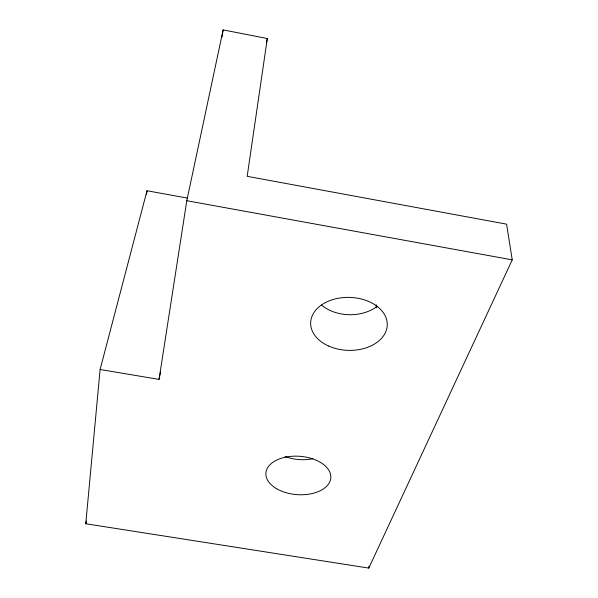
<?xml version="1.0" encoding="UTF-8"?>
<svg xmlns="http://www.w3.org/2000/svg" width="598" height="598" viewBox="0 0 598 598"><rect width="100%" height="100%" fill="white"/><g stroke="black" fill="none" stroke-linecap="round" stroke-linejoin="round"><path stroke-width="0.9" d="M100.105 369.497L159.046 379.409L186.8 200.711L223.129 29.9L267.306 38.511L247.176 176.328L506.596 224.16L512.232 259.861L368.794 568.1L85.768 523.751L100.105 369.497L147.011 190.747L187.271 198.073M146.57 194.44L147.011 190.747M221.925 37.278L223.129 29.9M266.402 43.078L267.306 38.511M159.046 379.409L160.526 372.106M85.768 523.751L86.418 521.03M186.8 200.711L512.232 259.861M376.291 304.845L376.314 307.641M368.794 566.231L368.794 568.1M377.174 306.251A36.919 26.402 1.5 0 1 321.522 305.062M312.993 458.644A31.522 19.36 4.1 0 1 285.119 456.506M328.631 346.04A38.317 26.499 1.7 0 0 387.235 325.432A38.317 26.499 1.7 0 0 330.986 300.196A38.317 26.499 1.7 0 0 328.631 346.04M276.515 488.671A32.539 19.218 4.2 0 0 330.103 481.046A32.539 19.218 4.2 0 0 288.46 456.655A32.539 19.218 4.2 0 0 276.515 488.671"/></g></svg>
